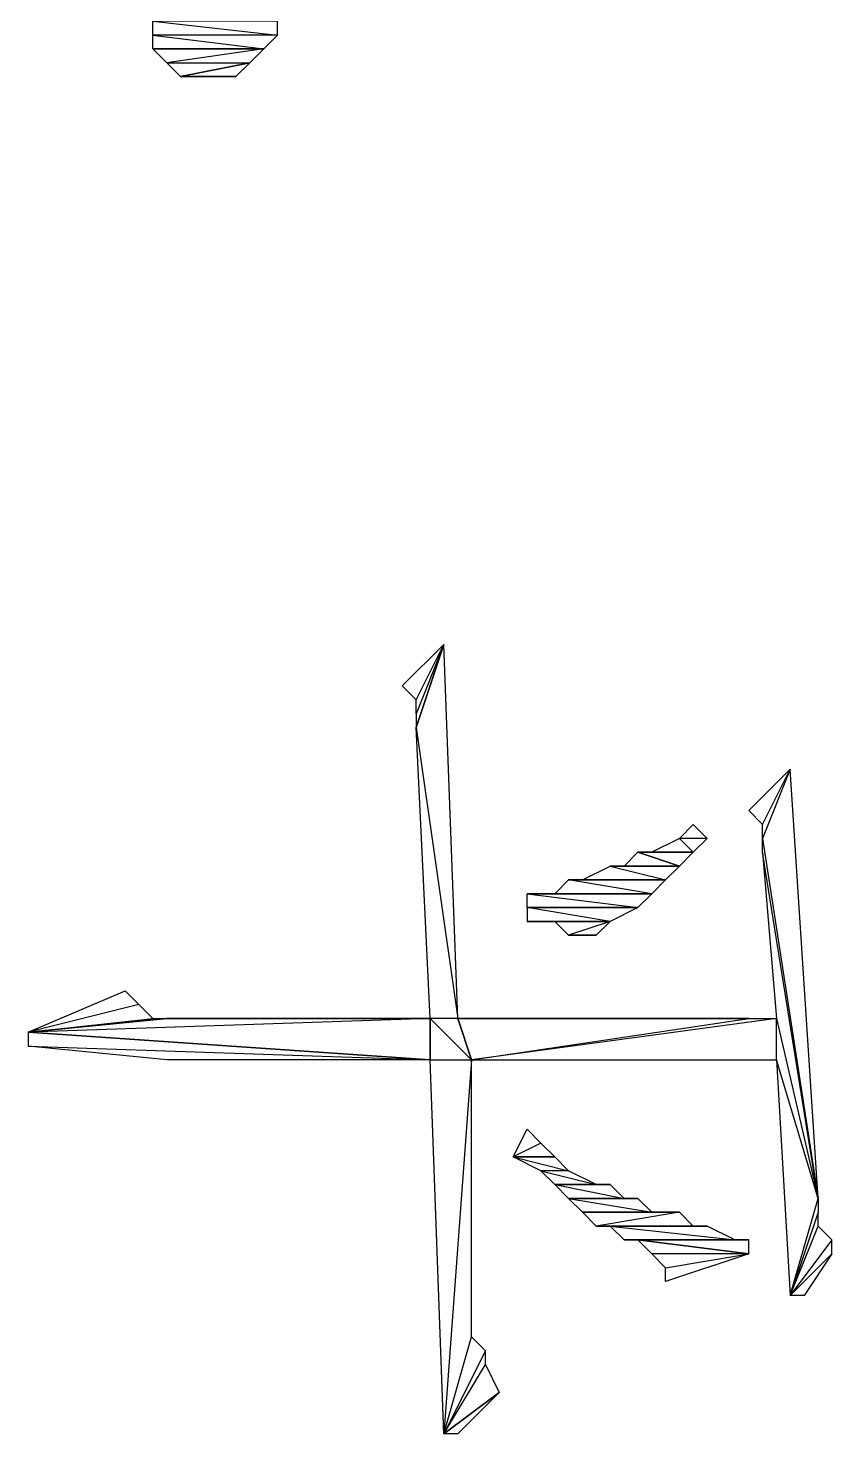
# Model space of a CAD drawing. Extents: x 0 to 7.8, y 0 to 11.
# Drawn here: x 1.825 to 1.97, y 9.67 to 9.9237 of the extents above; entities that cross this region are included whole.
import ezdxf

# ---------------------------------------------------------------- set-up
doc = ezdxf.new("R2010")
doc.units = 0
doc.header["$MEASUREMENT"] = 0
doc.linetypes.add('AUSGEZOGEN', pattern=[0])
doc.layers.get('0').update_dxf_attribs({"linetype": 'AUSGEZOGEN'})

msp = doc.modelspace()

# ---------------------------------------------------------------- linework, layer by layer
for points in [[(1.87, 9.925), (1.8475, 9.925), (1.8475, 9.925), (1.87, 9.9225), (1.87, 9.925)], [(1.8475, 9.925), (1.87, 9.9225), (1.87, 9.9225), (1.8475, 9.9225), (1.8475, 9.925)], [(1.87, 9.9225), (1.8475, 9.9225), (1.8475, 9.9225), (1.8675, 9.92), (1.87, 9.9225)], [(1.8475, 9.9225), (1.8675, 9.92), (1.8675, 9.92), (1.8475, 9.92), (1.8475, 9.9225)], [(1.8675, 9.92), (1.8475, 9.92), (1.8475, 9.92), (1.8675, 9.92), (1.8675, 9.92)], [(1.8475, 9.92), (1.8675, 9.92), (1.8675, 9.92), (1.85, 9.9175), (1.8475, 9.92)], [(1.8675, 9.92), (1.85, 9.9175), (1.85, 9.9175), (1.865, 9.9175), (1.8675, 9.92)], [(1.85, 9.9175), (1.865, 9.9175), (1.865, 9.9175), (1.8525, 9.915), (1.85, 9.9175), (1.85, 9.9175)], [(1.865, 9.9175), (1.8625, 9.915), (1.8625, 9.915), (1.8525, 9.915), (1.865, 9.9175)], [(1.8625, 9.915), (1.8525, 9.915), (1.8525, 9.915), (1.8575, 9.915), (1.8625, 9.915)], [(1.8525, 9.915), (1.8575, 9.915), (1.8575, 9.915), (1.855, 9.915), (1.8525, 9.915), (1.8525, 9.915)], [(1.8925, 9.805), (1.895, 9.8025), (1.895, 9.8025), (1.9, 9.8125), (1.8925, 9.805)], [(1.895, 9.8025), (1.9, 9.8125), (1.9, 9.8125), (1.895, 9.8), (1.895, 9.8025)], [(1.9, 9.8125), (1.895, 9.8), (1.895, 9.8), (1.895, 9.7975), (1.9, 9.8125), (1.9, 9.8125)], [(1.9, 9.8125), (1.895, 9.7975), (1.895, 9.7975), (1.9025, 9.745), (1.9, 9.8125), (1.9, 9.8125)], [(1.895, 9.7975), (1.9025, 9.745), (1.9025, 9.745), (1.8975, 9.745), (1.895, 9.7975)], [(1.955, 9.7825), (1.9575, 9.78), (1.9575, 9.78), (1.9625, 9.79), (1.955, 9.7825)], [(1.9575, 9.78), (1.9625, 9.79), (1.9625, 9.79), (1.9575, 9.7775), (1.9575, 9.78)], [(1.9625, 9.79), (1.9575, 9.7775), (1.9575, 9.7775), (1.9675, 9.7125), (1.9625, 9.79), (1.9625, 9.79)], [(1.945, 9.78), (1.9475, 9.7775), (1.9475, 9.7775), (1.9425, 9.7775), (1.945, 9.78)], [(1.945, 9.78), (1.945, 9.78), (1.945, 9.78), (1.9475, 9.7775), (1.945, 9.78)], [(1.9425, 9.7775), (1.9375, 9.775), (1.9375, 9.775), (1.945, 9.775), (1.9425, 9.7775)], [(1.9475, 9.7775), (1.9425, 9.7775), (1.9425, 9.7775), (1.945, 9.775), (1.9475, 9.7775), (1.9475, 9.7775)], [(1.9675, 9.7125), (1.9575, 9.775), (1.9575, 9.775), (1.9575, 9.7775), (1.9675, 9.7125), (1.9675, 9.7125)], [(1.935, 9.775), (1.9325, 9.7725), (1.9325, 9.7725), (1.9425, 9.7725), (1.935, 9.775)], [(1.9375, 9.775), (1.945, 9.775), (1.945, 9.775), (1.935, 9.775), (1.9375, 9.775)], [(1.945, 9.775), (1.935, 9.775), (1.935, 9.775), (1.9425, 9.7725), (1.945, 9.775), (1.945, 9.775)], [(1.96, 9.745), (1.9675, 9.7125), (1.9675, 9.7125), (1.9575, 9.775), (1.96, 9.745)], [(1.94, 9.77), (1.925, 9.77), (1.925, 9.77), (1.93, 9.7725), (1.94, 9.77), (1.94, 9.77)], [(1.9325, 9.7725), (1.9425, 9.7725), (1.9425, 9.7725), (1.93, 9.7725), (1.9325, 9.7725)], [(1.9425, 9.7725), (1.93, 9.7725), (1.93, 9.7725), (1.94, 9.77), (1.9425, 9.7725), (1.9425, 9.7725)], [(1.92, 9.7675), (1.9375, 9.7675), (1.9375, 9.7675), (1.9225, 9.77), (1.92, 9.7675)], [(1.9375, 9.7675), (1.9225, 9.77), (1.9225, 9.77), (1.94, 9.77), (1.9375, 9.7675)], [(1.9225, 9.77), (1.94, 9.77), (1.94, 9.77), (1.925, 9.77), (1.9225, 9.77)], [(1.9175, 9.7675), (1.9375, 9.7675), (1.9375, 9.7675), (1.915, 9.7675), (1.9175, 9.7675)], [(1.9375, 9.7675), (1.915, 9.7675), (1.915, 9.7675), (1.935, 9.765), (1.9375, 9.7675)], [(1.915, 9.7675), (1.935, 9.765), (1.935, 9.765), (1.915, 9.765), (1.915, 9.7675), (1.915, 9.7675)], [(1.92, 9.7675), (1.9175, 9.7675), (1.9175, 9.7675), (1.9375, 9.7675), (1.92, 9.7675)], [(1.915, 9.7625), (1.93, 9.7625), (1.93, 9.7625), (1.915, 9.765), (1.915, 9.7625)], [(1.93, 9.7625), (1.915, 9.765), (1.915, 9.765), (1.935, 9.765), (1.93, 9.7625)], [(1.915, 9.765), (1.935, 9.765), (1.935, 9.765), (1.935, 9.765), (1.915, 9.765), (1.915, 9.765)], [(1.915, 9.7625), (1.92, 9.7625), (1.92, 9.7625), (1.93, 9.7625), (1.915, 9.7625)], [(1.92, 9.7625), (1.93, 9.7625), (1.93, 9.7625), (1.9225, 9.76), (1.92, 9.7625)], [(1.93, 9.7625), (1.9225, 9.76), (1.9225, 9.76), (1.9275, 9.76), (1.93, 9.7625), (1.93, 9.7625)], [(1.9225, 9.76), (1.925, 9.76), (1.925, 9.76), (1.9275, 9.76), (1.9225, 9.76)], [(1.925, 9.76), (1.9275, 9.76), (1.9275, 9.76), (1.9275, 9.76), (1.925, 9.76), (1.925, 9.76)], [(1.8425, 9.75), (1.845, 9.7475), (1.845, 9.7475), (1.825, 9.7425), (1.8425, 9.75), (1.8425, 9.75)], [(1.825, 9.7425), (1.8475, 9.745), (1.8475, 9.745), (1.845, 9.7475), (1.825, 9.7425), (1.825, 9.7425)], [(1.8975, 9.745), (1.825, 9.7425), (1.825, 9.7425), (1.8975, 9.7375), (1.8975, 9.745), (1.8975, 9.745)], [(1.85, 9.745), (1.8975, 9.745), (1.8975, 9.745), (1.825, 9.7425), (1.85, 9.745), (1.85, 9.745)], [(1.85, 9.745), (1.825, 9.7425), (1.825, 9.7425), (1.8475, 9.745), (1.85, 9.745)], [(1.8975, 9.745), (1.85, 9.745), (1.85, 9.745), (1.8975, 9.745), (1.8975, 9.745)], [(1.8975, 9.745), (1.8975, 9.7375), (1.8975, 9.7375), (1.905, 9.7375), (1.8975, 9.745)], [(1.9025, 9.745), (1.8975, 9.745), (1.8975, 9.745), (1.905, 9.7375), (1.9025, 9.745), (1.9025, 9.745)], [(1.905, 9.7375), (1.955, 9.745), (1.955, 9.745), (1.9025, 9.745), (1.905, 9.7375)], [(1.955, 9.745), (1.9025, 9.745), (1.9025, 9.745), (1.9475, 9.745), (1.955, 9.745)], [(1.9025, 9.745), (1.9475, 9.745), (1.9475, 9.745), (1.905, 9.745), (1.9025, 9.745)], [(1.96, 9.7375), (1.96, 9.745), (1.96, 9.745), (1.905, 9.7375), (1.96, 9.7375)], [(1.96, 9.745), (1.905, 9.7375), (1.905, 9.7375), (1.955, 9.745), (1.96, 9.745)], [(1.9475, 9.745), (1.905, 9.745), (1.905, 9.745), (1.9425, 9.745), (1.9475, 9.745)], [(1.905, 9.745), (1.9425, 9.745), (1.9425, 9.745), (1.91, 9.745), (1.905, 9.745)], [(1.9425, 9.745), (1.91, 9.745), (1.91, 9.745), (1.9375, 9.745), (1.9425, 9.745)], [(1.91, 9.745), (1.9375, 9.745), (1.9375, 9.745), (1.915, 9.745), (1.91, 9.745)], [(1.9375, 9.745), (1.915, 9.745), (1.915, 9.745), (1.93, 9.745), (1.9375, 9.745)], [(1.915, 9.745), (1.93, 9.745), (1.93, 9.745), (1.92, 9.745), (1.915, 9.745)], [(1.93, 9.745), (1.92, 9.745), (1.92, 9.745), (1.925, 9.745), (1.93, 9.745), (1.93, 9.745)], [(1.9675, 9.7125), (1.96, 9.7375), (1.96, 9.7375), (1.96, 9.745), (1.9675, 9.7125), (1.9675, 9.7125)], [(1.825, 9.7425), (1.825, 9.74), (1.825, 9.74), (1.8975, 9.7375), (1.825, 9.7425)], [(1.825, 9.74), (1.8975, 9.7375), (1.8975, 9.7375), (1.85, 9.7375), (1.825, 9.74), (1.825, 9.74)], [(1.8975, 9.7375), (1.905, 9.7375), (1.905, 9.7375), (1.9, 9.67), (1.8975, 9.7375), (1.8975, 9.7375)], [(1.9, 9.67), (1.905, 9.6875), (1.905, 9.6875), (1.905, 9.7375), (1.9, 9.67), (1.9, 9.67)], [(1.9625, 9.695), (1.9675, 9.7125), (1.9675, 9.7125), (1.96, 9.7375), (1.9625, 9.695)], [(1.915, 9.725), (1.9175, 9.7225), (1.9175, 9.7225), (1.9125, 9.72), (1.915, 9.725)], [(1.9175, 9.7225), (1.9125, 9.72), (1.9125, 9.72), (1.92, 9.72), (1.9175, 9.7225)], [(1.9125, 9.72), (1.92, 9.72), (1.92, 9.72), (1.9125, 9.72), (1.9125, 9.72)], [(1.92, 9.72), (1.9125, 9.72), (1.9125, 9.72), (1.9225, 9.7175), (1.92, 9.72)], [(1.9125, 9.72), (1.9225, 9.7175), (1.9225, 9.7175), (1.9175, 9.7175), (1.9125, 9.72)], [(1.9225, 9.7175), (1.9175, 9.7175), (1.9175, 9.7175), (1.9275, 9.715), (1.9225, 9.7175)], [(1.9175, 9.7175), (1.9275, 9.715), (1.9275, 9.715), (1.92, 9.715), (1.9175, 9.7175), (1.9175, 9.7175)], [(1.9275, 9.715), (1.93, 9.715), (1.93, 9.715), (1.92, 9.715), (1.9275, 9.715)], [(1.93, 9.715), (1.92, 9.715), (1.92, 9.715), (1.9325, 9.7125), (1.93, 9.715)], [(1.92, 9.715), (1.9325, 9.7125), (1.9325, 9.7125), (1.9225, 9.7125), (1.92, 9.715), (1.92, 9.715)], [(1.9325, 9.7125), (1.935, 9.7125), (1.935, 9.7125), (1.9225, 9.7125), (1.9325, 9.7125)], [(1.935, 9.7125), (1.9225, 9.7125), (1.9225, 9.7125), (1.9375, 9.71), (1.935, 9.7125)], [(1.9225, 9.7125), (1.9375, 9.71), (1.9375, 9.71), (1.925, 9.71), (1.9225, 9.7125), (1.9225, 9.7125)], [(1.9675, 9.71), (1.9625, 9.695), (1.9625, 9.695), (1.9675, 9.7125), (1.9675, 9.71)], [(1.9375, 9.71), (1.9375, 9.71), (1.9375, 9.71), (1.925, 9.71), (1.9375, 9.71)], [(1.9375, 9.71), (1.925, 9.71), (1.925, 9.71), (1.9425, 9.71), (1.9375, 9.71)], [(1.925, 9.71), (1.9425, 9.71), (1.9425, 9.71), (1.9275, 9.7075), (1.925, 9.71)], [(1.9425, 9.71), (1.9275, 9.7075), (1.9275, 9.7075), (1.945, 9.7075), (1.9425, 9.71)], [(1.9625, 9.695), (1.9675, 9.7075), (1.9675, 9.7075), (1.9675, 9.71), (1.9625, 9.695), (1.9625, 9.695)], [(1.9275, 9.7075), (1.945, 9.7075), (1.945, 9.7075), (1.93, 9.7075), (1.9275, 9.7075), (1.9275, 9.7075)], [(1.945, 9.7075), (1.9475, 9.7075), (1.9475, 9.7075), (1.93, 9.7075), (1.945, 9.7075)], [(1.9475, 9.7075), (1.93, 9.7075), (1.93, 9.7075), (1.9525, 9.705), (1.9475, 9.7075)], [(1.93, 9.7075), (1.9525, 9.705), (1.9525, 9.705), (1.9325, 9.705), (1.93, 9.7075)], [(1.97, 9.705), (1.9625, 9.695), (1.9625, 9.695), (1.9675, 9.7075), (1.97, 9.705)], [(1.9525, 9.705), (1.9325, 9.705), (1.9325, 9.705), (1.955, 9.705), (1.9525, 9.705)], [(1.9325, 9.705), (1.955, 9.705), (1.955, 9.705), (1.935, 9.705), (1.9325, 9.705), (1.9325, 9.705)], [(1.935, 9.705), (1.935, 9.705), (1.935, 9.705), (1.955, 9.7025), (1.935, 9.705)], [(1.935, 9.705), (1.955, 9.7025), (1.955, 9.7025), (1.9375, 9.7025), (1.935, 9.705), (1.935, 9.705)], [(1.955, 9.705), (1.955, 9.705), (1.955, 9.705), (1.935, 9.705), (1.955, 9.705)], [(1.955, 9.705), (1.935, 9.705), (1.935, 9.705), (1.955, 9.7025), (1.955, 9.705), (1.955, 9.705)], [(1.9625, 9.695), (1.97, 9.7025), (1.97, 9.7025), (1.97, 9.705), (1.9625, 9.695), (1.9625, 9.695)], [(1.9375, 9.7025), (1.94, 9.7), (1.94, 9.7), (1.955, 9.7025), (1.9375, 9.7025)], [(1.94, 9.7), (1.955, 9.7025), (1.955, 9.7025), (1.94, 9.6975), (1.94, 9.7), (1.94, 9.7)], [(1.965, 9.695), (1.9625, 9.695), (1.9625, 9.695), (1.97, 9.7025), (1.965, 9.695)], [(1.9075, 9.685), (1.9, 9.67), (1.9, 9.67), (1.905, 9.6875), (1.9075, 9.685)], [(1.9, 9.67), (1.9075, 9.6825), (1.9075, 9.6825), (1.9075, 9.685), (1.9, 9.67), (1.9, 9.67)], [(1.91, 9.6775), (1.9, 9.67), (1.9, 9.67), (1.9075, 9.6825), (1.91, 9.6775)], [(1.9025, 9.67), (1.9, 9.67), (1.9, 9.67), (1.91, 9.6775), (1.9025, 9.67)], [(1.9, 9.67), (1.91, 9.6775), (1.91, 9.6775), (1.91, 9.6775), (1.9, 9.67), (1.9, 9.67)]]:
    msp.add_lwpolyline(points)

doc.saveas('drawing.dxf')
